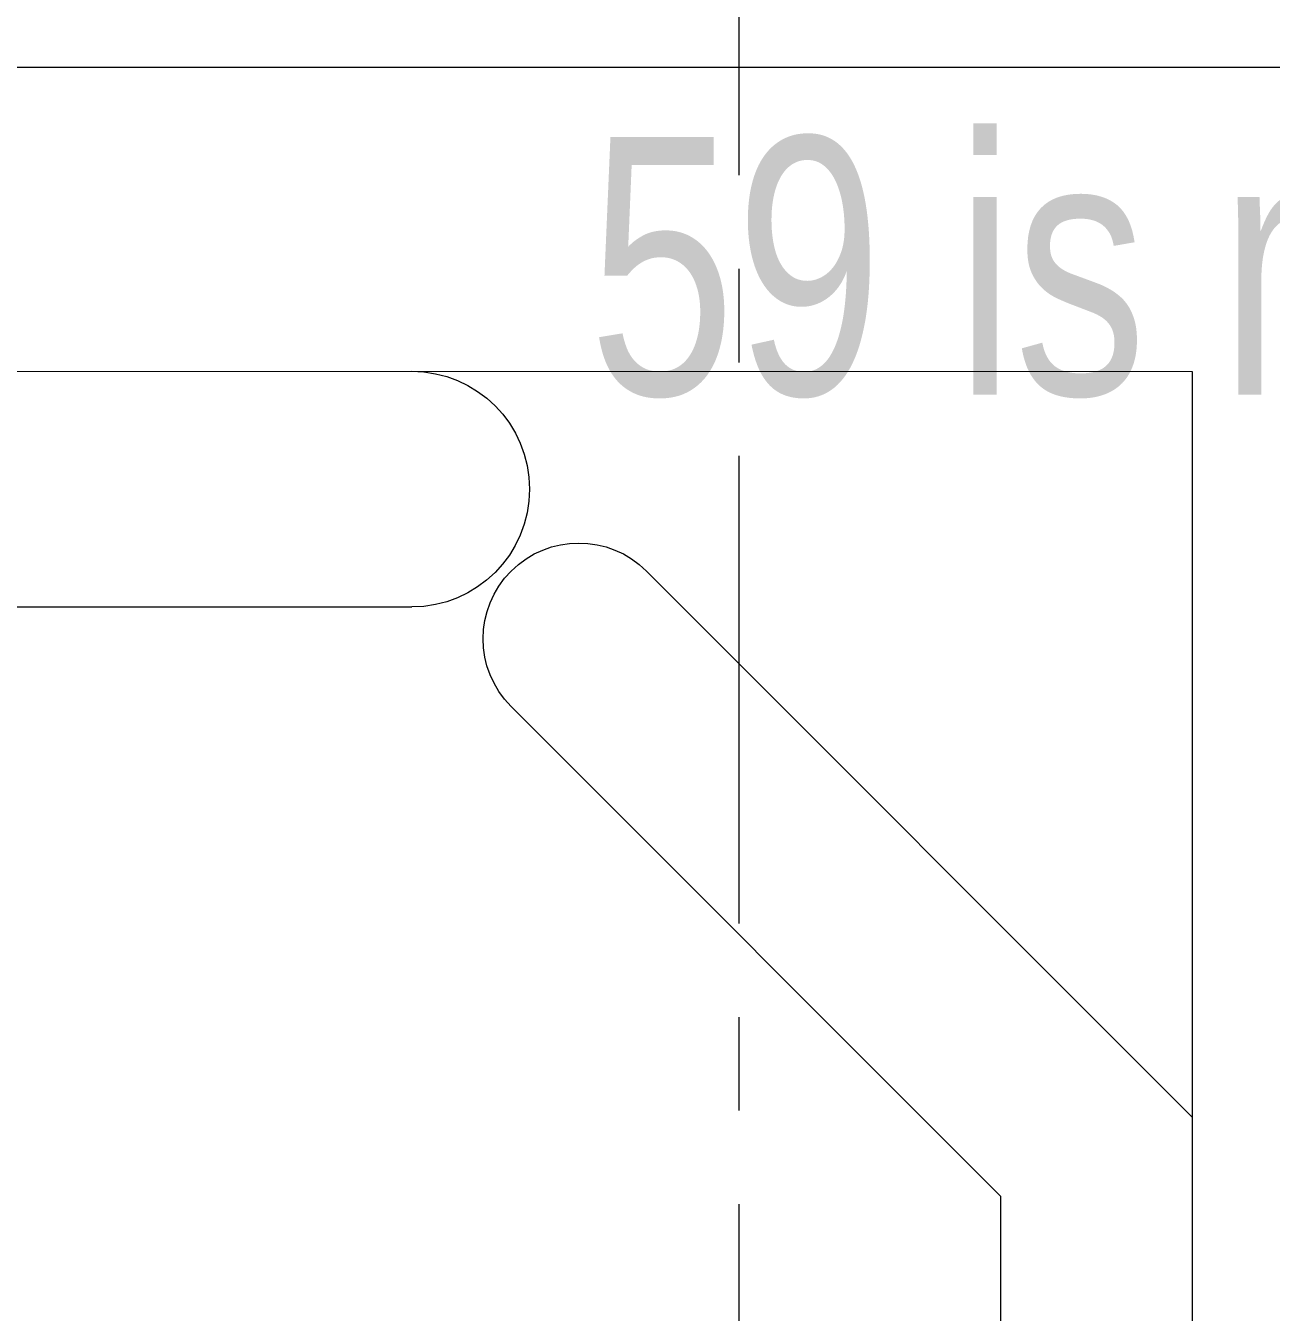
# Model space of a CAD drawing. Header units: millimetres. Extents: x 26027 to 581921, y 7230 to 233891.
# Drawn here: x 494956.5 to 495379.4, y 133107.6 to 133544.4 of the extents above; entities that cross this region are included whole.
import ezdxf

# ---------------------------------------------------------------- set-up
doc = ezdxf.new("R2010")
doc.units = ezdxf.units.MM
doc.header["$LTSCALE"] = 5
doc.linetypes.add('CENTER', pattern=[50.8, 31.75, -6.35, 6.35, -6.35])
doc.layers.get('0').update_dxf_attribs({"color": 252})
doc.layers.add('axes', color=252, linetype='Continuous')
for name, color, linetype, lineweight in [('Medical Equipment and Furniture', 252, 'Continuous', 0), ('Medical Equipment and Furniture1', 252, 'Continuous', 5), ('Walls', 252, 'Continuous', 5)]:
    doc.layers.add(name, color=color, linetype=linetype, lineweight=lineweight)
doc.styles.add('X3G_ENTITY_257CFD', font='swisscl.ttf', dxfattribs={"height": 200})

# ---------------------------------------------------------------- blocks, each defined once
blk = doc.blocks.new('*X170')
at = {"color": 0}
for p, q in [((5, 3), (5, 3)), ((5, 3), (5, 3)), ((5, 3), (5, 3)), ((5, 3), (5, 3)), ((5, 3), (5, 3)), ((5, 3), (5, 3)), ((5, 3), (5, 3)), ((5, 3), (5, 3)), ((5, 3), (5, 3)), ((5, 3), (5, 3)), ((5, 3), (5, 3)), ((5, 3), (5, 3)), ((5, 3), (5, 3)), ((5, 3), (5, 3)), ((5, 3), (5, 3)), ((5, 3), (5, 3)), ((5, 3), (5, 3)), ((5, 3), (5, 3)), ((5, 3), (5, 3)), ((5, 3), (5, 3)), ((5, 3), (5, 3)), ((5, 3), (5, 3)), ((5, 3), (5, 3)), ((5, 3), (5, 3)), ((5, 3), (5, 3)), ((5, 3), (5, 3)), ((5, 3), (5, 3)), ((5, 3), (5, 3)), ((5, 3), (5, 3)), ((5, 3), (5, 3)), ((5, 3), (5, 3)), ((5, 3), (5, 3)), ((5, 3), (5, 3)), ((5, 3), (5, 3)), ((5, 3), (5, 3)), ((5, 3), (5, 3)), ((5, 3), (5, 3)), ((5, 3), (5, 3)), ((5, 3), (5, 3)), ((5, 3), (5, 3)), ((5, 3), (5, 3)), ((5, 3), (5, 3)), ((5, 3), (5, 3)), ((5, 3), (5, 3)), ((5, 3), (5, 3)), ((5, 3), (5, 3)), ((5, 3), (5, 3)), ((5, 3), (5, 3)), ((5, 3), (5, 3)), ((5, 3), (5, 3)), ((5, 3), (5, 3)), ((5, 3), (5, 3)), ((5, 3), (5, 3)), ((5, 3), (5, 3)), ((5, 3), (5, 3)), ((5, 3), (5, 3)), ((5, 3), (5, 3)), ((5, 3), (5, 3)), ((5, 3), (5, 3)), ((5, 3), (5, 3)), ((5, 3), (5, 3)), ((5, 3), (5, 3)), ((5, 3), (5, 3)), ((5, 3), (5, 3)), ((5, 3), (5, 3)), ((5, 3), (5, 3)), ((6, 3), (5, 3)), ((5, 3), (5, 3)), ((6, 3), (5, 3)), ((5, 3), (5, 3)), ((6, 3), (5, 3)), ((5, 3), (5, 3)), ((6, 3), (5, 3)), ((5, 3), (5, 3)), ((5, 3), (5, 3)), ((5, 3), (5, 3)), ((5, 3), (5, 3)), ((5, 3), (5, 3)), ((5, 3), (5, 3)), ((5, 3), (5, 3)), ((5, 3), (5, 3)), ((5, 3), (5, 3)), ((5, 3), (5, 3)), ((5, 3), (5, 3)), ((5, 3), (5, 3)), ((5, 3), (5, 3)), ((5, 3), (5, 3)), ((5, 3), (5, 3)), ((5, 3), (5, 3)), ((5, 3), (5, 3)), ((5, 3), (5, 3)), ((5, 3), (5, 3)), ((5, 3), (5, 3)), ((5, 3), (5, 3)), ((5, 3), (5, 3)), ((5, 3), (5, 3)), ((6, 3), (6, 3)), ((6, 3), (6, 3)), ((6, 3), (6, 3)), ((6, 3), (6, 3)), ((6, 3), (6, 3)), ((6, 3), (6, 3)), ((6, 3), (6, 3)), ((6, 3), (6, 3)), ((6, 3), (6, 3)), ((6, 3), (6, 3)), ((6, 3), (6, 3)), ((6, 3), (6, 3)), ((6, 3), (6, 3)), ((6, 3), (6, 3)), ((6, 3), (6, 3)), ((6, 3), (6, 3)), ((6, 3), (6, 3)), ((6, 3), (6, 3)), ((6, 3), (6, 3)), ((6, 3), (6, 3)), ((6, 3), (6, 3)), ((6, 3), (6, 3)), ((6, 3), (6, 3)), ((6, 3), (6, 3)), ((6, 3), (6, 3)), ((6, 3), (6, 3)), ((6, 3), (6, 3)), ((6, 3), (6, 3)), ((6, 3), (6, 3)), ((6, 3), (6, 3)), ((6, 3), (6, 3)), ((6, 3), (6, 3)), ((6, 3), (6, 3)), ((6, 3), (6, 3)), ((6, 3), (6, 3)), ((6, 3), (6, 3)), ((6, 3), (6, 3)), ((6, 3), (6, 3)), ((6, 3), (6, 3)), ((6, 3), (6, 3)), ((6, 3), (6, 3)), ((6, 3), (6, 3)), ((6, 3), (6, 3)), ((6, 3), (6, 3)), ((6, 3), (6, 3)), ((6, 3), (6, 3)), ((6, 3), (6, 3)), ((6, 3), (6, 3)), ((6, 3), (6, 3)), ((6, 3), (6, 3)), ((6, 3), (6, 3)), ((6, 3), (6, 3)), ((6, 3), (6, 3)), ((6, 3), (6, 3)), ((6, 3), (6, 3)), ((6, 3), (6, 3)), ((6, 3), (6, 3)), ((6, 3), (6, 3)), ((6, 3), (6, 3)), ((6, 3), (6, 3)), ((6, 3), (6, 3)), ((6, 3), (6, 3)), ((6, 3), (6, 3)), ((6, 3), (6, 3)), ((6, 3), (6, 3)), ((6, 3), (6, 3)), ((6, 3), (6, 3)), ((6, 3), (6, 3)), ((6, 3), (6, 3)), ((6, 3), (6, 3)), ((6, 3), (6, 3)), ((6, 3), (6, 3)), ((6, 3), (6, 3)), ((6, 3), (6, 3)), ((6, 3), (6, 3)), ((6, 3), (6, 3)), ((6, 3), (6, 3)), ((6, 3), (6, 3)), ((6, 3), (6, 3)), ((6, 3), (6, 3)), ((6, 3), (6, 3)), ((6, 3), (6, 3)), ((6, 3), (6, 3)), ((6, 3), (6, 3)), ((6, 3), (6, 3)), ((6, 3), (6, 3)), ((6, 3), (6, 3)), ((6, 3), (6, 3)), ((6, 3), (6, 3)), ((6, 3), (6, 3)), ((6, 3), (6, 3)), ((6, 3), (6, 3)), ((6, 3), (6, 3)), ((6, 3), (6, 3)), ((6, 3), (6, 3)), ((6, 3), (6, 3)), ((6, 3), (6, 3)), ((6, 3), (6, 3)), ((6, 3), (6, 3)), ((6, 3), (6, 3)), ((6, 3), (6, 3)), ((6, 3), (6, 3)), ((6, 3), (6, 3)), ((6, 3), (6, 3)), ((6, 3), (6, 3)), ((6, 3), (6, 3)), ((6, 3), (6, 3)), ((6, 3), (6, 3)), ((6, 3), (6, 3)), ((6, 3), (6, 3)), ((6, 3), (6, 3)), ((6, 3), (6, 3)), ((6, 3), (6, 3)), ((6, 3), (6, 3)), ((6, 3), (6, 3)), ((6, 3), (6, 3)), ((6, 3), (6, 3)), ((6, 3), (6, 3)), ((6, 3), (6, 3)), ((6, 3), (6, 3)), ((6, 3), (6, 3)), ((6, 3), (6, 3)), ((6, 3), (6, 3)), ((6, 3), (6, 3)), ((6, 3), (6, 3)), ((6, 3), (6, 3)), ((6, 3), (6, 3)), ((6, 3), (6, 3)), ((6, 3), (6, 3)), ((6, 3), (6, 3)), ((6, 3), (6, 3)), ((6, 3), (6, 3)), ((6, 3), (6, 3)), ((6, 3), (6, 3)), ((6, 3), (6, 3)), ((6, 3), (6, 3)), ((6, 3), (6, 3)), ((6, 3), (6, 3)), ((6, 3), (6, 3)), ((6, 3), (6, 3)), ((6, 3), (6, 3)), ((6, 3), (6, 3)), ((6, 3), (6, 3)), ((6, 3), (6, 3)), ((6, 3), (6, 3)), ((6, 3), (6, 3)), ((6, 3), (6, 3)), ((6, 3), (6, 3)), ((6, 3), (6, 3)), ((6, 3), (6, 3)), ((6, 3), (6, 3)), ((6, 3), (6, 3)), ((6, 3), (6, 3)), ((6, 3), (6, 3)), ((6, 3), (6, 3)), ((6, 3), (6, 3)), ((6, 3), (6, 3)), ((6, 3), (6, 3)), ((6, 3), (6, 3)), ((6, 3), (6, 3)), ((6, 3), (6, 3)), ((6, 3), (6, 3)), ((6, 3), (6, 3)), ((6, 3), (6, 3)), ((6, 3), (6, 3)), ((6, 3), (6, 3)), ((6, 3), (6, 3)), ((6, 3), (6, 3)), ((6, 3), (6, 3)), ((6, 3), (6, 3)), ((6, 3), (6, 3)), ((6, 3), (6, 3)), ((6, 3), (6, 3)), ((6, 3), (6, 3)), ((6, 3), (6, 3)), ((6, 3), (6, 3)), ((6, 3), (6, 3)), ((6, 3), (6, 3)), ((6, 3), (6, 3)), ((6, 3), (6, 3)), ((6, 3), (6, 3)), ((6, 3), (6, 3)), ((6, 3), (6, 3)), ((6, 3), (6, 3)), ((6, 3), (6, 3)), ((6, 3), (6, 3)), ((6, 3), (6, 3)), ((6, 3), (6, 3)), ((6, 3), (6, 3)), ((6, 3), (6, 3)), ((6, 3), (6, 3)), ((6, 3), (6, 3)), ((6, 3), (6, 3)), ((6, 3), (6, 3)), ((6, 3), (6, 3)), ((6, 3), (6, 3)), ((6, 3), (6, 3)), ((6, 3), (6, 3)), ((6, 3), (6, 3)), ((6, 3), (6, 3)), ((6, 3), (6, 3)), ((6, 3), (6, 3)), ((6, 3), (6, 3)), ((6, 3), (6, 3)), ((6, 3), (5, 3)), ((6, 3), (5, 3)), ((6, 3), (5, 3)), ((6, 3), (5, 3)), ((6, 3), (5, 3)), ((6, 3), (6, 3)), ((6, 3), (6, 3)), ((6, 3), (6, 3)), ((6, 3), (6, 3)), ((6, 3), (6, 3)), ((6, 3), (6, 3)), ((6, 3), (6, 3)), ((6, 3), (6, 3)), ((6, 3), (6, 3)), ((6, 3), (6, 3)), ((6, 3), (6, 3)), ((6, 3), (6, 3)), ((6, 3), (6, 3)), ((6, 3), (6, 3)), ((6, 3), (6, 3)), ((6, 3), (6, 3)), ((6, 3), (6, 3)), ((6, 3), (6, 3)), ((6, 3), (6, 3)), ((6, 3), (6, 3)), ((6, 3), (6, 3)), ((6, 3), (6, 3)), ((6, 3), (6, 3)), ((6, 3), (6, 3)), ((6, 3), (6, 3)), ((6, 3), (6, 3)), ((6, 3), (6, 3)), ((6, 3), (6, 3)), ((6, 3), (6, 3)), ((6, 3), (6, 3)), ((6, 3), (6, 3)), ((6, 3), (6, 3)), ((6, 3), (6, 3)), ((6, 3), (6, 3)), ((6, 3), (6, 3)), ((6, 3), (6, 3)), ((6, 3), (6, 3)), ((6, 3), (6, 3)), ((6, 3), (6, 3)), ((6, 3), (6, 3)), ((6, 3), (6, 3)), ((6, 3), (6, 3)), ((6, 3), (6, 3)), ((6, 3), (6, 3)), ((6, 3), (6, 3)), ((6, 3), (6, 3)), ((6, 3), (6, 3)), ((6, 3), (6, 3)), ((6, 3), (6, 3)), ((6, 3), (6, 3)), ((6, 3), (6, 3)), ((6, 3), (6, 3)), ((6, 3), (6, 3)), ((6, 3), (6, 3)), ((6, 3), (6, 3)), ((6, 3), (6, 3)), ((6, 3), (6, 3)), ((6, 3), (6, 3)), ((6, 3), (6, 3)), ((6, 3), (6, 3)), ((6, 3), (6, 3)), ((6, 3), (6, 3)), ((6, 3), (6, 3)), ((6, 3), (6, 3)), ((6, 3), (6, 3)), ((6, 3), (6, 3)), ((6, 3), (6, 3)), ((6, 3), (6, 3)), ((6, 3), (6, 3)), ((6, 3), (6, 3)), ((6, 3), (6, 3)), ((6, 3), (6, 3)), ((6, 3), (6, 3)), ((6, 3), (6, 3)), ((6, 3), (6, 3)), ((6, 3), (6, 3)), ((6, 3), (6, 3)), ((6, 3), (6, 3)), ((6, 3), (6, 3)), ((6, 3), (6, 3)), ((6, 3), (6, 3)), ((6, 3), (6, 3)), ((6, 3), (6, 3)), ((6, 3), (6, 3)), ((6, 3), (6, 3)), ((6, 3), (6, 3)), ((6, 3), (6, 3)), ((6, 3), (6, 3)), ((6, 3), (6, 3)), ((6, 3), (6, 3)), ((6, 3), (6, 3)), ((6, 3), (6, 3)), ((6, 3), (6, 3)), ((6, 3), (6, 3)), ((6, 3), (6, 3)), ((6, 3), (6, 3)), ((6, 3), (6, 3)), ((6, 3), (6, 3)), ((6, 3), (6, 3)), ((6, 3), (6, 3)), ((6, 3), (6, 3)), ((6, 3), (6, 3)), ((6, 3), (6, 3)), ((6, 3), (6, 3)), ((6, 3), (6, 3)), ((6, 3), (6, 3)), ((6, 3), (6, 3)), ((6, 3), (6, 3)), ((6, 3), (6, 3)), ((6, 3), (6, 3)), ((6, 3), (6, 3)), ((6, 3), (6, 3)), ((6, 3), (6, 3)), ((6, 3), (6, 3)), ((6, 3), (6, 3)), ((6, 3), (6, 3)), ((6, 3), (6, 3)), ((6, 3), (6, 3)), ((6, 3), (6, 3)), ((6, 3), (6, 3)), ((6, 3), (6, 3)), ((6, 3), (6, 3)), ((6, 3), (6, 3)), ((6, 3), (6, 3)), ((6, 3), (6, 3)), ((6, 3), (6, 3)), ((6, 3), (6, 3)), ((6, 3), (6, 3)), ((6, 3), (6, 3)), ((6, 3), (6, 3)), ((6, 3), (6, 3)), ((6, 3), (6, 3)), ((6, 3), (6, 3)), ((6, 3), (6, 3)), ((6, 3), (6, 3)), ((6, 3), (6, 3)), ((6, 3), (6, 3)), ((6, 3), (6, 3)), ((6, 3), (6, 3)), ((6, 3), (6, 3)), ((6, 3), (6, 3)), ((6, 3), (6, 3)), ((6, 3), (6, 3)), ((6, 3), (6, 3)), ((6, 3), (6, 3)), ((6, 3), (6, 3)), ((6, 3), (6, 3)), ((6, 3), (6, 3)), ((6, 3), (6, 3)), ((6, 3), (6, 3)), ((6, 3), (6, 3)), ((6, 3), (6, 3)), ((6, 3), (6, 3)), ((6, 3), (6, 3)), ((6, 3), (6, 3)), ((6, 3), (6, 3)), ((6, 3), (6, 3)), ((6, 3), (6, 3)), ((6, 3), (6, 3)), ((6, 3), (6, 3)), ((6, 3), (6, 3)), ((6, 3), (6, 3)), ((6, 3), (6, 3)), ((6, 3), (6, 3)), ((6, 3), (6, 3)), ((6, 3), (6, 3)), ((6, 3), (6, 3)), ((6, 3), (6, 3)), ((6, 3), (6, 3)), ((6, 3), (6, 3)), ((6, 3), (6, 3)), ((6, 3), (6, 3)), ((6, 3), (6, 3)), ((6, 3), (6, 3)), ((6, 3), (6, 3)), ((6, 3), (6, 3)), ((6, 3), (6, 3)), ((6, 3), (6, 3)), ((6, 3), (6, 3)), ((6, 3), (6, 3)), ((6, 3), (6, 3)), ((6, 3), (6, 3)), ((6, 3), (6, 3)), ((6, 3), (6, 3)), ((6, 3), (6, 3)), ((6, 3), (6, 3)), ((6, 3), (6, 3)), ((6, 3), (6, 3)), ((6, 3), (6, 3)), ((6, 3), (6, 3)), ((6, 3), (6, 3)), ((6, 3), (6, 3)), ((6, 3), (6, 3)), ((6, 3), (6, 3)), ((6, 3), (6, 3)), ((6, 3), (6, 3)), ((6, 3), (6, 3)), ((6, 3), (6, 3)), ((6, 3), (6, 3)), ((6, 3), (6, 3)), ((6, 3), (6, 3)), ((6, 3), (6, 3)), ((6, 3), (6, 3)), ((6, 3), (6, 3)), ((6, 3), (6, 3)), ((6, 3), (6, 3)), ((6, 3), (6, 3)), ((6, 3), (6, 3)), ((6, 3), (6, 3)), ((6, 3), (6, 3)), ((6, 3), (6, 3)), ((6, 3), (6, 3)), ((6, 3), (6, 3)), ((6, 3), (6, 3)), ((6, 3), (6, 3)), ((6, 3), (6, 3)), ((6, 3), (6, 3)), ((6, 3), (6, 3)), ((6, 3), (6, 3)), ((6, 3), (6, 3)), ((6, 3), (6, 3)), ((6, 3), (6, 3)), ((6, 3), (6, 3)), ((6, 3), (6, 3)), ((6, 3), (6, 3)), ((6, 3), (6, 3)), ((6, 3), (6, 3)), ((6, 3), (6, 3)), ((6, 3), (6, 3)), ((6, 3), (6, 3)), ((6, 3), (6, 3)), ((6, 3), (6, 3)), ((6, 3), (6, 3)), ((6, 3), (6, 3)), ((6, 3), (6, 3)), ((6, 3), (6, 3)), ((6, 3), (6, 3)), ((6, 3), (6, 3)), ((6, 3), (6, 3)), ((6, 3), (6, 3)), ((6, 3), (6, 3)), ((6, 3), (6, 3)), ((6, 3), (6, 3)), ((6, 3), (6, 3)), ((6, 3), (6, 3)), ((6, 3), (6, 3)), ((6, 3), (6, 3)), ((6, 3), (6, 3)), ((6, 3), (6, 3)), ((6, 3), (6, 3)), ((6, 3), (6, 3)), ((6, 3), (6, 3)), ((6, 3), (6, 3)), ((6, 3), (6, 3)), ((6, 3), (6, 3)), ((6, 3), (6, 3)), ((6, 3), (6, 3)), ((6, 3), (6, 3)), ((6, 3), (6, 3)), ((6, 3), (6, 3)), ((6, 3), (6, 3)), ((6, 3), (6, 3)), ((6, 3), (6, 3)), ((6, 3), (6, 3)), ((6, 3), (6, 3)), ((6, 3), (6, 3)), ((6, 3), (6, 3)), ((6, 3), (6, 3)), ((6, 3), (6, 3)), ((6, 3), (6, 3)), ((6, 3), (6, 3)), ((6, 3), (6, 3)), ((6, 3), (6, 3)), ((6, 3), (6, 3)), ((6, 3), (6, 3)), ((6, 3), (6, 3)), ((6, 3), (6, 3)), ((6, 3), (6, 3)), ((6, 3), (6, 3)), ((6, 3), (6, 3)), ((6, 3), (6, 3)), ((6, 3), (6, 3)), ((6, 3), (6, 3)), ((6, 3), (6, 3)), ((6, 3), (6, 3)), ((6, 3), (6, 3)), ((6, 3), (6, 3)), ((6, 3), (6, 3)), ((6, 3), (6, 3)), ((6, 3), (6, 3)), ((6, 3), (6, 3)), ((6, 3), (6, 3)), ((6, 3), (6, 3)), ((6, 3), (6, 3)), ((6, 3), (6, 3)), ((6, 3), (6, 3)), ((6, 3), (6, 3)), ((6, 3), (6, 3)), ((6, 3), (6, 3)), ((6, 3), (6, 3)), ((6, 3), (6, 3)), ((6, 3), (6, 3)), ((6, 3), (6, 3)), ((6, 3), (6, 3)), ((6, 3), (6, 3)), ((6, 3), (6, 3)), ((6, 3), (6, 3)), ((6, 3), (6, 3)), ((6, 3), (6, 3)), ((6, 3), (6, 3)), ((6, 3), (6, 3)), ((6, 3), (6, 3)), ((6, 3), (6, 3)), ((6, 3), (6, 3)), ((6, 3), (6, 3)), ((6, 3), (6, 3)), ((6, 3), (6, 3))]:
    blk.add_line(p, q, dxfattribs=at)
blk = doc.blocks.new('*X171')
at = {"color": 0}
for p, q in [((13, 1), (13, 1)), ((13, 1), (13, 1)), ((13, 1), (13, 1)), ((13, 1), (13, 1)), ((13, 1), (13, 1)), ((13, 1), (13, 1)), ((13, 1), (13, 1)), ((13, 1), (13, 1)), ((13, 1), (13, 1)), ((13, 1), (13, 1)), ((13, 1), (13, 1)), ((13, 1), (13, 1)), ((13, 1), (13, 1)), ((13, 1), (13, 1)), ((13, 1), (13, 1)), ((13, 1), (14, 1)), ((13, 1), (14, 1)), ((13, 1), (14, 1)), ((13, 1), (13, 1)), ((13, 1), (13, 1)), ((13, 1), (13, 1)), ((13, 1), (13, 1)), ((13, 1), (13, 1)), ((13, 1), (13, 1)), ((13, 1), (13, 1)), ((13, 1), (13, 1)), ((13, 1), (13, 1)), ((13, 1), (13, 1)), ((13, 1), (13, 1)), ((13, 1), (13, 1)), ((13, 1), (13, 1)), ((13, 1), (13, 1)), ((13, 1), (13, 1)), ((13, 1), (13, 1)), ((13, 1), (13, 1)), ((13, 1), (13, 1)), ((13, 1), (13, 1)), ((13, 1), (13, 1)), ((13, 1), (13, 1)), ((13, 1), (13, 1)), ((13, 1), (13, 1)), ((13, 1), (13, 1)), ((13, 1), (13, 1)), ((13, 1), (13, 1)), ((13, 1), (13, 1)), ((13, 1), (13, 1)), ((13, 1), (13, 1)), ((13, 1), (13, 1)), ((13, 1), (13, 1)), ((13, 1), (13, 1)), ((13, 1), (13, 1)), ((13, 1), (13, 1)), ((13, 1), (13, 1)), ((13, 1), (13, 1)), ((13, 1), (13, 1)), ((13, 1), (13, 1)), ((13, 1), (13, 1)), ((13, 1), (13, 1)), ((13, 1), (13, 1)), ((13, 1), (13, 1)), ((13, 1), (13, 1)), ((13, 1), (13, 1)), ((13, 1), (13, 1)), ((13, 1), (13, 1)), ((13, 1), (13, 1)), ((13, 1), (13, 1)), ((13, 1), (13, 1)), ((13, 1), (13, 1)), ((13, 1), (13, 1)), ((13, 1), (13, 1)), ((13, 1), (13, 1)), ((13, 1), (13, 1)), ((13, 1), (13, 1)), ((13, 1), (13, 1)), ((13, 1), (13, 1)), ((13, 1), (13, 1)), ((13, 1), (13, 1)), ((13, 1), (13, 1)), ((13, 1), (13, 1)), ((13, 1), (13, 1)), ((13, 1), (13, 1)), ((13, 1), (13, 1)), ((13, 1), (13, 1)), ((13, 1), (13, 1)), ((13, 1), (13, 1)), ((13, 1), (13, 1)), ((13, 1), (13, 1)), ((13, 1), (13, 1)), ((13, 1), (13, 1)), ((13, 1), (13, 1)), ((13, 1), (13, 1)), ((13, 1), (13, 1)), ((13, 1), (13, 1)), ((13, 1), (13, 1)), ((13, 1), (13, 1)), ((13, 1), (13, 1)), ((13, 1), (13, 1)), ((13, 1), (13, 1)), ((13, 1), (13, 1)), ((13, 1), (13, 1)), ((13, 1), (13, 1)), ((13, 1), (13, 1)), ((13, 1), (13, 1)), ((13, 1), (13, 1)), ((13, 1), (13, 1)), ((13, 1), (13, 1)), ((13, 1), (13, 1)), ((13, 1), (13, 1)), ((13, 1), (13, 1)), ((13, 1), (13, 1)), ((13, 1), (13, 1)), ((13, 1), (13, 1)), ((13, 1), (13, 1)), ((13, 1), (13, 1)), ((13, 1), (13, 1)), ((13, 1), (13, 1)), ((13, 1), (13, 1)), ((13, 1), (13, 1)), ((13, 1), (13, 1)), ((13, 1), (13, 1)), ((13, 1), (13, 1)), ((13, 1), (13, 1)), ((13, 1), (13, 1)), ((13, 1), (14, 1)), ((13, 0), (13, 0)), ((13, 0), (13, 0)), ((13, 0), (13, 0)), ((13, 0), (13, 0)), ((13, 0), (13, 0)), ((13, 0), (13, 0)), ((13, 0), (13, 0)), ((13, 0), (13, 0)), ((13, 0), (13, 0)), ((13, 0), (13, 0)), ((13, 0), (13, 0)), ((13, 0), (13, 0)), ((13, 0), (13, 0)), ((13, 0), (13, 0)), ((13, 0), (13, 0)), ((13, 0), (13, 0)), ((13, 0), (13, 0)), ((13, 0), (13, 0)), ((13, 0), (13, 0)), ((13, 0), (13, 0)), ((13, 0), (13, 0)), ((13, 0), (13, 0)), ((13, 0), (13, 0)), ((13, 0), (13, 0)), ((13, 0), (13, 0)), ((13, 0), (13, 0)), ((13, 0), (13, 0)), ((13, 0), (13, 0)), ((13, 0), (13, 0)), ((13, 0), (13, 0)), ((13, 0), (13, 0)), ((13, 0), (13, 0)), ((13, 0), (13, 0)), ((13, 0), (13, 0)), ((13, 0), (13, 0)), ((13, 0), (13, 0)), ((13, 0), (13, 0)), ((13, 0), (13, 0)), ((13, 0), (13, 0)), ((13, 0), (13, 0)), ((13, 0), (13, 0)), ((13, 0), (13, 0)), ((13, 0), (13, 0)), ((13, 0), (13, 0)), ((13, 0), (13, 0)), ((13, 0), (13, 0)), ((13, 0), (13, 0)), ((13, 0), (13, 0)), ((13, 0), (14, 0)), ((13, 0), (14, 0)), ((13, 0), (13, 0)), ((13, 0), (14, 0)), ((14, 1), (14, 1)), ((14, 1), (14, 1)), ((14, 1), (14, 1)), ((14, 1), (14, 1)), ((14, 1), (14, 1)), ((14, 1), (14, 1)), ((14, 1), (14, 1)), ((14, 1), (14, 1)), ((14, 1), (14, 1)), ((14, 1), (14, 1)), ((14, 1), (14, 1)), ((14, 1), (14, 1)), ((14, 1), (14, 1)), ((14, 1), (14, 1)), ((14, 1), (14, 1)), ((14, 1), (14, 1)), ((14, 1), (14, 1)), ((14, 1), (14, 1)), ((14, 1), (14, 1)), ((14, 1), (14, 1)), ((14, 1), (14, 1)), ((14, 1), (14, 1)), ((14, 1), (14, 1)), ((14, 1), (14, 1)), ((14, 1), (14, 1)), ((14, 1), (14, 1)), ((14, 1), (14, 1)), ((14, 1), (14, 1)), ((14, 1), (14, 1)), ((14, 1), (14, 1)), ((14, 1), (14, 1)), ((14, 1), (14, 1)), ((14, 1), (14, 1)), ((14, 1), (14, 1)), ((14, 1), (14, 1)), ((14, 1), (14, 1)), ((14, 1), (14, 1)), ((14, 1), (14, 1)), ((14, 1), (14, 1)), ((14, 1), (14, 1)), ((14, 1), (14, 1)), ((14, 1), (14, 1)), ((14, 1), (14, 1)), ((14, 1), (14, 1)), ((14, 1), (14, 1)), ((14, 1), (14, 1)), ((14, 1), (14, 1)), ((14, 1), (14, 1)), ((14, 1), (14, 1)), ((14, 1), (14, 1)), ((14, 1), (14, 1)), ((14, 1), (14, 1)), ((14, 1), (14, 1)), ((14, 1), (14, 1)), ((14, 1), (14, 1)), ((14, 1), (14, 1)), ((14, 1), (14, 1)), ((14, 1), (14, 1)), ((14, 1), (14, 1)), ((14, 1), (14, 1)), ((14, 1), (14, 1)), ((14, 1), (14, 1)), ((14, 1), (14, 1)), ((14, 1), (14, 1)), ((14, 1), (14, 1)), ((14, 1), (14, 1)), ((14, 1), (14, 1)), ((14, 1), (14, 1)), ((14, 1), (14, 1)), ((14, 1), (14, 1)), ((14, 1), (14, 1)), ((14, 1), (14, 1)), ((14, 1), (14, 1)), ((14, 1), (14, 1)), ((14, 1), (14, 1)), ((14, 1), (14, 1)), ((14, 1), (14, 1)), ((14, 1), (14, 1)), ((14, 1), (14, 1)), ((14, 1), (14, 1)), ((14, 1), (14, 1)), ((14, 1), (14, 1)), ((14, 1), (14, 1)), ((14, 1), (14, 1)), ((14, 1), (14, 1)), ((14, 1), (14, 1)), ((14, 1), (14, 1)), ((14, 1), (14, 1)), ((14, 1), (14, 1)), ((14, 1), (14, 1)), ((14, 1), (14, 1)), ((14, 1), (14, 1)), ((14, 1), (14, 1)), ((14, 1), (14, 1)), ((14, 0), (14, 0)), ((14, 0), (14, 0)), ((14, 0), (14, 0)), ((14, 0), (14, 0)), ((14, 0), (14, 0)), ((14, 0), (14, 0)), ((14, 0), (14, 0)), ((14, 0), (14, 0)), ((14, 0), (14, 0)), ((14, 0), (14, 0)), ((14, 0), (14, 0)), ((14, 0), (14, 0)), ((14, 0), (14, 0)), ((14, 0), (14, 0)), ((14, 0), (14, 0)), ((14, 0), (14, 0)), ((14, 0), (14, 0)), ((14, 0), (14, 0)), ((14, 0), (14, 0)), ((14, 0), (14, 0)), ((14, 0), (14, 0)), ((14, 0), (14, 0)), ((14, 0), (14, 0)), ((14, 0), (14, 0)), ((14, 0), (14, 0)), ((14, 0), (14, 0)), ((14, 0), (14, 0)), ((14, 0), (14, 0)), ((14, 0), (14, 0)), ((14, 0), (14, 0)), ((14, 0), (14, 0)), ((14, 0), (14, 0)), ((14, 0), (14, 0)), ((14, 0), (14, 0)), ((14, 0), (14, 0)), ((14, 0), (14, 0)), ((14, 0), (14, 0)), ((14, 0), (14, 0)), ((14, 0), (14, 0)), ((14, 0), (14, 0)), ((14, 0), (14, 0)), ((14, 0), (14, 0)), ((14, 0), (14, 0)), ((14, 0), (14, 0)), ((14, 0), (14, 0)), ((14, 0), (14, 0)), ((14, 0), (14, 0)), ((14, 0), (14, 0)), ((13, 0), (13, 0)), ((13, 0), (14, 0)), ((13, 0), (13, 0)), ((13, 0), (14, 0)), ((13, 0), (13, 0)), ((13, 0), (14, 0)), ((13, 0), (13, 0)), ((13, 0), (13, 0)), ((13, 0), (13, 0)), ((13, 0), (13, 0)), ((13, 0), (14, 0)), ((13, 0), (13, 0)), ((13, 0), (14, 0)), ((13, 0), (13, 0)), ((13, 0), (14, 0)), ((13, 0), (13, 0)), ((13, 0), (14, 0)), ((13, 0), (13, 0)), ((13, 0), (14, 0)), ((13, 0), (13, 0)), ((13, 0), (14, 0)), ((13, 0), (13, 0)), ((13, 0), (14, 0)), ((13, 0), (13, 0)), ((13, 0), (13, 0)), ((13, 0), (13, 0)), ((13, 0), (14, 0)), ((13, 0), (13, 0)), ((13, 0), (14, 0)), ((13, 0), (13, 0)), ((13, 0), (14, 0)), ((13, 0), (13, 0)), ((13, 0), (14, 0)), ((13, 0), (13, 0)), ((13, 0), (13, 0)), ((13, 0), (13, 0)), ((13, 0), (13, 0)), ((13, 0), (13, 0)), ((13, 0), (13, 0)), ((13, 0), (13, 0)), ((13, 0), (13, 0)), ((13, 0), (13, 0)), ((13, 0), (13, 0)), ((13, 0), (13, 0)), ((13, 0), (13, 0)), ((13, 0), (13, 0)), ((13, 0), (13, 0)), ((13, 0), (13, 0)), ((13, 0), (13, 0)), ((13, 0), (13, 0)), ((13, 0), (13, 0)), ((13, 0), (13, 0)), ((13, 0), (13, 0)), ((13, 0), (13, 0)), ((13, 0), (13, 0)), ((13, 0), (13, 0)), ((13, 0), (13, 0)), ((13, 0), (13, 0)), ((13, 0), (13, 0)), ((13, 0), (13, 0)), ((13, 0), (13, 0)), ((13, 0), (13, 0)), ((13, 0), (13, 0)), ((13, 0), (13, 0)), ((13, -1), (13, -1)), ((13, -1), (13, -1)), ((13, -1), (13, -1)), ((13, -1), (13, -1)), ((13, -1), (13, -1)), ((13, -1), (14, -1)), ((13, -1), (13, -1)), ((14, 0), (14, 0)), ((14, 0), (14, 0)), ((14, 0), (14, 0)), ((14, 0), (14, 0)), ((14, 0), (14, 0)), ((14, 0), (14, 0)), ((14, 0), (14, 0)), ((14, 0), (14, 0)), ((14, 0), (14, 0)), ((14, 0), (14, 0)), ((14, 0), (14, 0)), ((14, 0), (14, 0)), ((14, 0), (14, 0)), ((14, 0), (14, 0)), ((14, 0), (14, 0)), ((13, 0), (14, 0)), ((14, 0), (14, 0)), ((14, 0), (14, 0)), ((14, 0), (14, 0)), ((14, 0), (14, 0)), ((14, 0), (14, 0)), ((14, 0), (14, 0)), ((14, 0), (14, 0)), ((14, 0), (14, 0)), ((14, 0), (14, 0)), ((14, 0), (14, 0)), ((14, 0), (14, 0)), ((14, 0), (14, 0)), ((14, 0), (14, 0)), ((14, 0), (14, 0)), ((14, 0), (14, 0)), ((14, 0), (14, 0)), ((14, 0), (14, 0)), ((14, 0), (14, 0)), ((14, 0), (14, 0)), ((14, 0), (14, 0)), ((14, 0), (14, 0)), ((14, 0), (14, 0)), ((14, 0), (14, 0)), ((14, 0), (14, 0)), ((14, 0), (14, 0)), ((14, 0), (14, 0)), ((14, 0), (14, 0)), ((14, 0), (14, 0)), ((14, 0), (14, 0)), ((14, 0), (14, 0)), ((14, 0), (14, 0)), ((14, 0), (14, 0)), ((14, 0), (14, 0)), ((14, 0), (14, 0)), ((14, -1), (14, -1)), ((14, -1), (14, -1)), ((14, -1), (14, -1)), ((14, -1), (14, -1)), ((14, -1), (14, -1))]:
    blk.add_line(p, q, dxfattribs=at)
blk = doc.blocks.new('HF16786E-P')
at = {"layer": 'Medical Equipment and Furniture1'}
for p, q in [((0, 0.425), (-2.14, 0.425)), ((-0.25308, 0.425), (-0.06779, 0.23971)), ((0, -0.425), (0, 0.425)), ((-0.28, 0.36), (-1.86, 0.36)), ((-0.28, 0.36), (-0.11375, 0.19375)), ((-0.08, -0.16), (-0.08, 0.16))]:
    blk.add_line(p, q, dxfattribs=at)
for points in [[(0, 0.425), (0, 0.425), (0, 0.425), (0, 0.425), (0, 0.425), (0, 0.425), (0, 0.425), (0, 0.425), (0, 0.425), (0, 0.425), (0, 0.425), (0, 0.425), (0, 0.425), (0, 0.425), (0, 0.425), (0, 0.425), (0, 0.425), (0, 0.425), (0, 0.425), (0, 0.425), (0, 0.425), (0, 0.425), (0, 0.425), (0, 0.425), (0, 0.425), (0, 0.425), (0, 0.425), (0, 0.425), (0, 0.425), (0, 0.425), (0, 0.425), (0, 0.425), (0, 0.425), (0, 0.425), (0, 0.425), (0, 0.425), (0, 0.425), (0, 0.425), (0, 0.425), (0, 0.425), (0, 0.425), (0, 0.425), (0, 0.425), (0, 0.425), (0, 0.425), (0, 0.425), (0, 0.425), (0, 0.425), (0, 0.425), (0, 0.425), (0, 0.425), (0, 0.425), (0, 0.425), (0, 0.425), (0, 0.425), (0, 0.425), (0, 0.425), (0, 0.425), (0, 0.425), (0, 0.425), (0, 0.425), (0, 0.425), (0, 0.425), (0, 0.425), (0, 0.425), (0, 0.425), (0, 0.425), (0, 0.425), (0, 0.425), (0, 0.425), (0, 0.425), (0, 0.425), (0, 0.425), (0, 0.425), (0, 0.425), (0, 0.425), (0, 0.425), (0, 0.425), (0, 0.425), (0, 0.425), (0, 0.425), (0, 0.425), (0, 0.425), (0, 0.425), (0, 0.425), (0, 0.425), (0, 0.425), (0, 0.425), (0, 0.425), (0, 0.425), (0, 0.425), (0, 0.425), (0, 0.425), (0, 0.425), (0, 0.425), (0, 0.425), (0, 0.425), (0, 0.425), (0, 0.425), (0, 0.425), (0, 0.425), (0, 0.425), (0, 0.425), (0, 0.425), (0, 0.425), (0, 0.425), (0, 0.425), (0, 0.425), (0, 0.425), (0, 0.425), (0, 0.425), (0, 0.425), (0, 0.425), (0, 0.425), (0, 0.425), (0, 0.425), (0, 0.425), (0, 0.425), (0, 0.425), (0, 0.425), (0, 0.425), (0, 0.425), (0, 0.425), (0, 0.425), (0, 0.425), (0, 0.425), (0, 0.425), (0, 0.425), (0, 0.425), (0, 0.425), (0, 0.425), (0, 0.425), (0, 0.425), (0, 0.425), (0, 0.425), (0, 0.425), (0, 0.425), (0, 0.425), (0, 0.425), (0, 0.425), (0, 0.425), (0, 0.425), (0, 0.425), (0, 0.425), (0, 0.425), (0, 0.425), (0, 0.425), (0, 0.425), (0, 0.425), (0, 0.425), (0, 0.425), (0, 0.425), (0, 0.425), (0, 0.425), (0, 0.425), (0, 0.425), (0, 0.425), (0, 0.425), (0, 0.425), (0, 0.425), (0, 0.425), (0, 0.425), (0, 0.425), (0, 0.425), (0, 0.425), (0, 0.425), (0, 0.425), (0, 0.425), (0, 0.425), (0, 0.425), (0, 0.425), (0, 0.425), (0, 0.425), (0, 0.425), (0, 0.425), (0, 0.425), (0, 0.425), (0, 0.425), (0, 0.425), (0, 0.425), (0, 0.425), (0, 0.425), (0, 0.425), (0, 0.425), (0, 0.425), (0, 0.425), (0, 0.425), (0, 0.425), (0, 0.425), (0, 0.425), (0, 0.425), (0, 0.425), (0, 0.425), (0, 0.425), (0, 0.425), (0, 0.425), (0, 0.425), (0, 0.425), (0, 0.425), (0, 0.425), (0, 0.425), (0, 0.425), (0, 0.425), (0, 0.425), (0, 0.425), (0, 0.425), (0, 0.425), (0, 0.425), (0, 0.425), (0, 0.425), (0, 0.425), (0, 0.425), (0, 0.425), (0, 0.425), (0, 0.425), (0, 0.425), (0, 0.425), (0, 0.425), (0, 0.425)], [(0, 0.425), (0, 0.425), (0, 0.425), (0, 0.425), (0, 0.425), (0, 0.425), (0, 0.425), (0, 0.425), (0, 0.425), (0, 0.425), (0, 0.425), (0, 0.425), (0, 0.425), (0, 0.425), (0, 0.425), (0, 0.425), (0, 0.425), (0, 0.425), (0, 0.425), (0, 0.425), (0, 0.425), (0, 0.425), (0, 0.425), (0, 0.425), (0, 0.425), (0, 0.425), (0, 0.425), (0, 0.425), (0, 0.425), (0, 0.425), (0, 0.425), (0, 0.425), (0, 0.425), (0, 0.425), (0, 0.425), (0, 0.425), (0, 0.425), (0, 0.425), (0, 0.425), (0, 0.425), (0, 0.425), (0, 0.425), (0, 0.425), (0, 0.425), (0, 0.425), (0, 0.425), (0, 0.425), (0, 0.425), (0, 0.425), (0, 0.425), (0, 0.425), (0, 0.425), (0, 0.425), (0, 0.425), (0, 0.425), (0, 0.425), (0, 0.425), (0, 0.425), (0, 0.425), (0, 0.425), (0, 0.425), (0, 0.425), (0, 0.425), (0, 0.425), (0, 0.425), (0, 0.425), (0, 0.425), (0, 0.425), (0, 0.425), (0, 0.425), (0, 0.425), (0, 0.425), (0, 0.425), (0, 0.425), (0, 0.425), (0, 0.425), (0, 0.425), (0, 0.425), (0, 0.425), (0, 0.425), (0, 0.425), (0, 0.425), (0, 0.425), (0, 0.425), (0, 0.425), (0, 0.425), (0, 0.425), (0, 0.425), (0, 0.425), (0, 0.425), (0, 0.425), (0, 0.425), (0, 0.425), (0, 0.425), (0, 0.425), (0, 0.425), (0, 0.425), (0, 0.425), (0, 0.425), (0, 0.425), (0, 0.425), (0, 0.425), (0, 0.425), (0, 0.425), (0, 0.425), (0, 0.425), (0, 0.425), (0, 0.425), (0, 0.425), (0, 0.425), (0, 0.425), (0, 0.425), (0, 0.425), (0, 0.425), (0, 0.425), (0, 0.425), (0, 0.425), (0, 0.425), (0, 0.425), (0, 0.425), (0, 0.425), (0, 0.425), (0, 0.425), (0, 0.425), (0, 0.425), (0, 0.425), (0, 0.425), (0, 0.425), (0, 0.425), (0, 0.425), (0, 0.425), (0, 0.425), (0, 0.425), (0, 0.425), (0, 0.425), (0, 0.425), (0, 0.425), (0, 0.425), (0, 0.425), (0, 0.425), (0, 0.425), (0, 0.425), (0, 0.425), (0, 0.425), (0, 0.425), (0, 0.425), (0, 0.425), (0, 0.425), (0, 0.425), (0, 0.425), (0, 0.425), (0, 0.425), (0, 0.425), (0, 0.425), (0, 0.425), (0, 0.425), (0, 0.425), (0, 0.425), (0, 0.425), (0, 0.425), (0, 0.425), (0, 0.425), (0, 0.425), (0, 0.425), (0, 0.425), (0, 0.425), (0, 0.425), (0, 0.425), (0, 0.425), (0, 0.425), (0, 0.425), (0, 0.425), (0, 0.425), (0, 0.425), (0, 0.425), (0, 0.425), (0, 0.425), (0, 0.425), (0, 0.425), (0, 0.425), (0, 0.425), (0, 0.425), (0, 0.425), (0, 0.425), (0, 0.425), (0, 0.425), (0, 0.425), (0, 0.425), (0, 0.425), (0, 0.425), (0, 0.425), (0, 0.425), (0, 0.425), (0, 0.425), (0, 0.425), (0, 0.425), (0, 0.425), (0, 0.425), (0, 0.425), (0, 0.425), (0, 0.425), (0, 0.425), (0, 0.425), (0, 0.425), (0, 0.425), (0, 0.425), (0, 0.425), (0, 0.425), (0, 0.425), (0, 0.425), (0, 0.425), (0, 0.425), (0, 0.425), (0, 0.425)], [(0, 0.425), (0, 0.425), (0, 0.425), (0, 0.425), (0, 0.425), (0, 0.425), (0, 0.425), (0, 0.425), (0, 0.425), (0, 0.425), (0, 0.425), (0, 0.425), (0, 0.425), (0, 0.425), (0, 0.425), (0, 0.425), (0, 0.425), (0, 0.425), (0, 0.425), (0, 0.425), (0, 0.425), (0, 0.425), (0, 0.425), (0, 0.425), (0, 0.425), (0, 0.425), (0, 0.425), (0, 0.425), (0, 0.425), (0, 0.425), (0, 0.425), (0, 0.425), (0, 0.425), (0, 0.425), (0, 0.425), (0, 0.425), (0, 0.425), (0, 0.425), (0, 0.425), (0, 0.425), (0, 0.425), (0, 0.425), (0, 0.425), (0, 0.425), (0, 0.425), (0, 0.425), (0, 0.425), (0, 0.425), (0, 0.425), (0, 0.425), (0, 0.425), (0, 0.425), (0, 0.425), (0, 0.425), (0, 0.425), (0, 0.425), (0, 0.425), (0, 0.425), (0, 0.425), (0, 0.425), (0, 0.425), (0, 0.425), (0, 0.425), (0, 0.425), (0, 0.425), (0, 0.425), (0, 0.425), (0, 0.425), (0, 0.425), (0, 0.425), (0, 0.425), (0, 0.425), (0, 0.425), (0, 0.425), (0, 0.425), (0, 0.425), (0, 0.425), (0, 0.425), (0, 0.425), (0, 0.425), (0, 0.425), (0, 0.425), (0, 0.425), (0, 0.425), (0, 0.425), (0, 0.425), (0, 0.425), (0, 0.425), (0, 0.425), (0, 0.425), (0, 0.425), (0, 0.425), (0, 0.425), (0, 0.425), (0, 0.425), (0, 0.425), (0, 0.425), (0, 0.425), (0, 0.425), (0, 0.425), (0, 0.425), (0, 0.425), (0, 0.425), (0, 0.425), (0, 0.425), (0, 0.425), (0, 0.425), (0, 0.425), (0, 0.425), (0, 0.425), (0, 0.425), (0, 0.425), (0, 0.425), (0, 0.425), (0, 0.425), (0, 0.425), (0, 0.425), (0, 0.425), (0, 0.425), (0, 0.425), (0, 0.425), (0, 0.425), (0, 0.425), (0, 0.425), (0, 0.425), (0, 0.425), (0, 0.425), (0, 0.425), (0, 0.425), (0, 0.425), (0, 0.425), (0, 0.425), (0, 0.425), (0, 0.425), (0, 0.425), (0, 0.425), (0, 0.425), (0, 0.425), (0, 0.425), (0, 0.425), (0, 0.425), (0, 0.425), (0, 0.425), (0, 0.425), (0, 0.425), (0, 0.425), (0, 0.425), (0, 0.425), (0, 0.425), (0, 0.425), (0, 0.425), (0, 0.425), (0, 0.425), (0, 0.425), (0, 0.425), (0, 0.425), (0, 0.425), (0, 0.425), (0, 0.425), (0, 0.425), (0, 0.425), (0, 0.425), (0, 0.425), (0, 0.425), (0, 0.425), (0, 0.425), (0, 0.425), (0, 0.425), (0, 0.425), (0, 0.425), (0, 0.425), (0, 0.425), (0, 0.425), (0, 0.425), (0, 0.425), (0, 0.425), (0, 0.425), (0, 0.425), (0, 0.425), (0, 0.425), (0, 0.425), (0, 0.425), (0, 0.425), (0, 0.425), (0, 0.425), (0, 0.425), (0, 0.425), (0, 0.425), (0, 0.425), (0, 0.425), (0, 0.425), (0, 0.425), (0, 0.425), (0, 0.425), (0, 0.425), (0, 0.425), (0, 0.425), (0, 0.425), (0, 0.425), (0, 0.425), (0, 0.425), (0, 0.425), (0, 0.425), (0, 0.425), (0, 0.425), (0, 0.425), (0, 0.425), (0, 0.425), (0, 0.425), (0, 0.425), (0, 0.425), (0, 0.425), (0, 0.425), (0, 0.425), (0, 0.425), (0, 0.425), (0, 0.425), (0, 0.425), (0, 0.425), (0, 0.425), (0, 0.425), (0, 0.425), (0, 0.425), (0, 0.425), (0, 0.425), (0, 0.425), (0, 0.425), (0, 0.425), (0, 0.425), (0, 0.425), (0, 0.425), (0, 0.425), (0, 0.425), (0, 0.425), (0, 0.425), (0, 0.425), (0, 0.425), (0, 0.425), (0, 0.425), (0, 0.425), (0, 0.425), (0, 0.425), (0, 0.425), (0, 0.425), (0, 0.425), (0, 0.425), (0, 0.425), (0, 0.425), (0, 0.425), (0, 0.425), (0, 0.425), (0, 0.425), (0, 0.425), (0, 0.425), (0, 0.425), (0, 0.425), (0, 0.425), (0, 0.425), (0, 0.425), (0, 0.425), (0, 0.425), (0, 0.425), (0, 0.425), (0, 0.425), (0, 0.425), (0, 0.425), (0, 0.425), (0, 0.425), (0, 0.425), (0, 0.425), (0, 0.425), (0, 0.425), (0, 0.425), (0, 0.425), (0, 0.425), (0, 0.425), (0, 0.425)]]:
    blk.add_lwpolyline(points, close=True, dxfattribs=at)
for points in [[(0, 0.425), (0, 0.425), (0, 0.425), (0, 0.425), (0, 0.425), (0, 0.425), (0, 0.425), (0, 0.425), (0, 0.425), (0, 0.425), (0, 0.425), (0, 0.425), (0, 0.425), (0, 0.425), (0, 0.425)], [(0, 0.425), (0, 0.425), (0, 0.425), (0, 0.425), (0, 0.425), (0, 0.425), (0, 0.425), (0, 0.425), (0, 0.425), (0, 0.425), (0, 0.425), (0, 0.425), (0, 0.425), (0, 0.425), (0, 0.425), (0, 0.425), (0, 0.425), (0, 0.425), (0, 0.425), (0, 0.425), (0, 0.425), (0, 0.425), (0, 0.425), (0, 0.425), (0, 0.425), (0, 0.425), (0, 0.425), (0, 0.425), (0, 0.425), (0, 0.425), (0, 0.425), (0, 0.425), (0, 0.425), (0, 0.425), (0, 0.425), (0, 0.425), (0, 0.425), (0, 0.425), (0, 0.425), (0, 0.425), (0, 0.425), (0, 0.425), (0, 0.425), (0, 0.425), (0, 0.425), (0, 0.425), (0, 0.425), (0, 0.425), (0, 0.425), (0, 0.425), (0, 0.425), (0, 0.425), (0, 0.425), (0, 0.425), (0, 0.425), (0, 0.425), (0, 0.425), (0, 0.425), (0, 0.425), (0, 0.425), (0, 0.425), (0, 0.425), (0, 0.425), (0, 0.425), (0, 0.425), (0, 0.425), (0, 0.425), (0, 0.425), (0, 0.425), (0, 0.425), (0, 0.425), (0, 0.425), (0, 0.425), (0, 0.425), (0, 0.425), (0, 0.425), (0, 0.425), (0, 0.425), (0, 0.425), (0, 0.425), (0, 0.425), (0, 0.425), (0, 0.425), (0, 0.425), (0, 0.425), (0, 0.425), (0, 0.425), (0, 0.425), (0, 0.425)], [(0, 0.425), (0, 0.425), (0, 0.425), (0, 0.425), (0, 0.425), (0, 0.425), (0, 0.425), (0, 0.425), (0, 0.425), (0, 0.425), (0, 0.425), (0, 0.425), (0, 0.425), (0, 0.425), (0, 0.425), (0, 0.425), (0, 0.425), (0, 0.425), (0, 0.425), (0, 0.425), (0, 0.425), (0, 0.425), (0, 0.425), (0, 0.425), (0, 0.425), (0, 0.425), (0, 0.425), (0, 0.425), (0, 0.425), (0, 0.425), (0, 0.425), (0, 0.425), (0, 0.425), (0, 0.425), (0, 0.425), (0, 0.425), (0, 0.425), (0, 0.425), (0, 0.425), (0, 0.425), (0, 0.425), (0, 0.425), (0, 0.425), (0, 0.425), (0, 0.425), (0, 0.425), (0, 0.425), (0, 0.425), (0, 0.425), (0, 0.425), (0, 0.425), (0, 0.425), (0, 0.425), (0, 0.425), (0, 0.425), (0, 0.425), (0, 0.425), (0, 0.425), (0, 0.425), (0, 0.425), (0, 0.425), (0, 0.425), (0, 0.425), (0, 0.425), (0, 0.425), (0, 0.425), (0, 0.425), (0, 0.425), (0, 0.425), (0, 0.425), (0, 0.425), (0, 0.425), (0, 0.425), (0, 0.425), (0, 0.425), (0, 0.425), (0, 0.425), (0, 0.425), (0, 0.425), (0, 0.425), (0, 0.425), (0, 0.425), (0, 0.425), (0, 0.425), (0, 0.425), (0, 0.425), (0, 0.425), (0, 0.425), (0, 0.425), (0, 0.425), (0, 0.425), (0, 0.425), (0, 0.425), (0, 0.425), (0, 0.425), (0, 0.425), (0, 0.425), (0, 0.425), (0, 0.425), (0, 0.425), (0, 0.425), (0, 0.425), (0, 0.425), (0, 0.425), (0, 0.425), (0, 0.425), (0, 0.425), (0, 0.425), (0, 0.425), (0, 0.425), (0, 0.425)], [(0, 0.425), (0, 0.425), (0, 0.425), (0, 0.425), (0, 0.425), (0, 0.425), (0, 0.425), (0, 0.425), (0, 0.425), (0, 0.425), (0, 0.425), (0, 0.425), (0, 0.425), (0, 0.425), (0, 0.425), (0, 0.425), (0, 0.425), (0, 0.425), (0, 0.425), (0, 0.425), (0, 0.425), (0, 0.425), (0, 0.425), (0, 0.425), (0, 0.425), (0, 0.425), (0, 0.425), (0, 0.425), (0, 0.425), (0, 0.425), (0, 0.425), (0, 0.425), (0, 0.425), (0, 0.425), (0, 0.425), (0, 0.425), (0, 0.425), (0, 0.425), (0, 0.425), (0, 0.425), (0, 0.425), (0, 0.425), (0, 0.425), (0, 0.425), (0, 0.425), (0, 0.425), (0, 0.425), (0, 0.425), (0, 0.425), (0, 0.425), (0, 0.425), (0, 0.425), (0, 0.425), (0, 0.425)], [(0, 0.425), (0, 0.425), (0, 0.425), (0, 0.425), (0, 0.425), (0, 0.425), (0, 0.425), (0, 0.425), (0, 0.425), (0, 0.425), (0, 0.425), (0, 0.425), (0, 0.425), (0, 0.425), (0, 0.425), (0, 0.425), (0, 0.425)], [(0, 0.425), (0, 0.425), (0, 0.425), (0, 0.425), (0, 0.425), (0, 0.425), (0, 0.425), (0, 0.425), (0, 0.425), (0, 0.425)], [(0, 0.425), (0, 0.425), (0, 0.425), (0, 0.425), (0, 0.425), (0, 0.425), (0, 0.425), (0, 0.425), (0, 0.425), (0, 0.425)], [(0, 0.425), (0, 0.425), (0, 0.425), (0, 0.425), (0, 0.425), (0, 0.425), (0, 0.425)], [(0, 0.425), (0, 0.425), (0, 0.425), (0, 0.425), (0, 0.425), (0, 0.425), (0, 0.425), (0, 0.425), (0, 0.425), (0, 0.425), (0, 0.425), (0, 0.425)], [(0, 0.425), (0, 0.425), (0, 0.425), (0, 0.425), (0, 0.425), (0, 0.425), (0, 0.425)], [(0, 0.425), (0, 0.425), (0, 0.425), (0, 0.425), (0, 0.425), (0, 0.425), (0, 0.425), (0, 0.425), (0, 0.425), (0, 0.425)], [(0, 0.425), (0, 0.425), (0, 0.425), (0, 0.425), (0, 0.425), (0, 0.425), (0, 0.425), (0, 0.425)], [(0, 0.425), (0, 0.425), (0, 0.425), (0, 0.425), (0, 0.425), (0, 0.425), (0, 0.425), (0, 0.425), (0, 0.425), (0, 0.425), (0, 0.425), (0, 0.425), (0, 0.425), (0, 0.425), (0, 0.425), (0, 0.425), (0, 0.425), (0, 0.425)], [(0, 0.425), (0, 0.425), (0, 0.425), (0, 0.425), (0, 0.425), (0, 0.425), (0, 0.425), (0, 0.425), (0, 0.425), (0, 0.425)], [(0, 0.425), (0, 0.425), (0, 0.425), (0, 0.425), (0, 0.425), (0, 0.425), (0, 0.425), (0, 0.425), (0, 0.425)]]:
    blk.add_lwpolyline(points, dxfattribs=at)
for centre, radius, start, end in [((-0.09077, 0.21673), 0.0325, 225, 45), ((-0.04, 0.16), 0.04, 0, 180)]:
    blk.add_arc(centre, radius, start, end, dxfattribs=at)
for name, xscale, yscale, zscale in [('*X170', 8.593299999999998e-11, 8.593299999999998e-11, 8.593299999999998e-11), ('*X171', 5.4996e-11, 5.4996e-11, 5.4996e-11)]:
    blk.add_blockref(name, (0, 0.425), dxfattribs=dict(at, xscale=xscale, yscale=yscale, zscale=zscale))

msp = doc.modelspace()

# ---------------------------------------------------------------- linework, layer by layer
at = {"layer": 'axes', "linetype": 'CENTER', "lineweight": 0}
msp.add_line((495198.77, 120285.59, 0), (495198.77, 210035.27, 0), dxfattribs=at)
at = {"layer": 'Walls', "elevation": 0}
msp.add_lwpolyline([(485017.58, 133530.27), (498331.91, 133530.27), (498331.91, 133430.27)], dxfattribs=at)

# ---------------------------------------------------------------- block references
at = {"layer": 'Medical Equipment and Furniture', "lineweight": 0, "xscale": -1000, "yscale": 1000, "zscale": 1000, "rotation": 269.9850063405836}
msp.add_blockref('HF16786E-P', (494927.58, 133427.08, 0), dxfattribs=at)

# ---------------------------------------------------------------- texts
at = {"layer": 'Medical Equipment and Furniture', "insert": (495945.26, 133506.55, 0), "char_height": 87.4731, "width": 3260.5371, "attachment_point": 2, "style": 'X3G_ENTITY_257CFD'}
msp.add_mtext('59 is mobile, can be used on all patients', dxfattribs=at)

doc.saveas('drawing.dxf')
